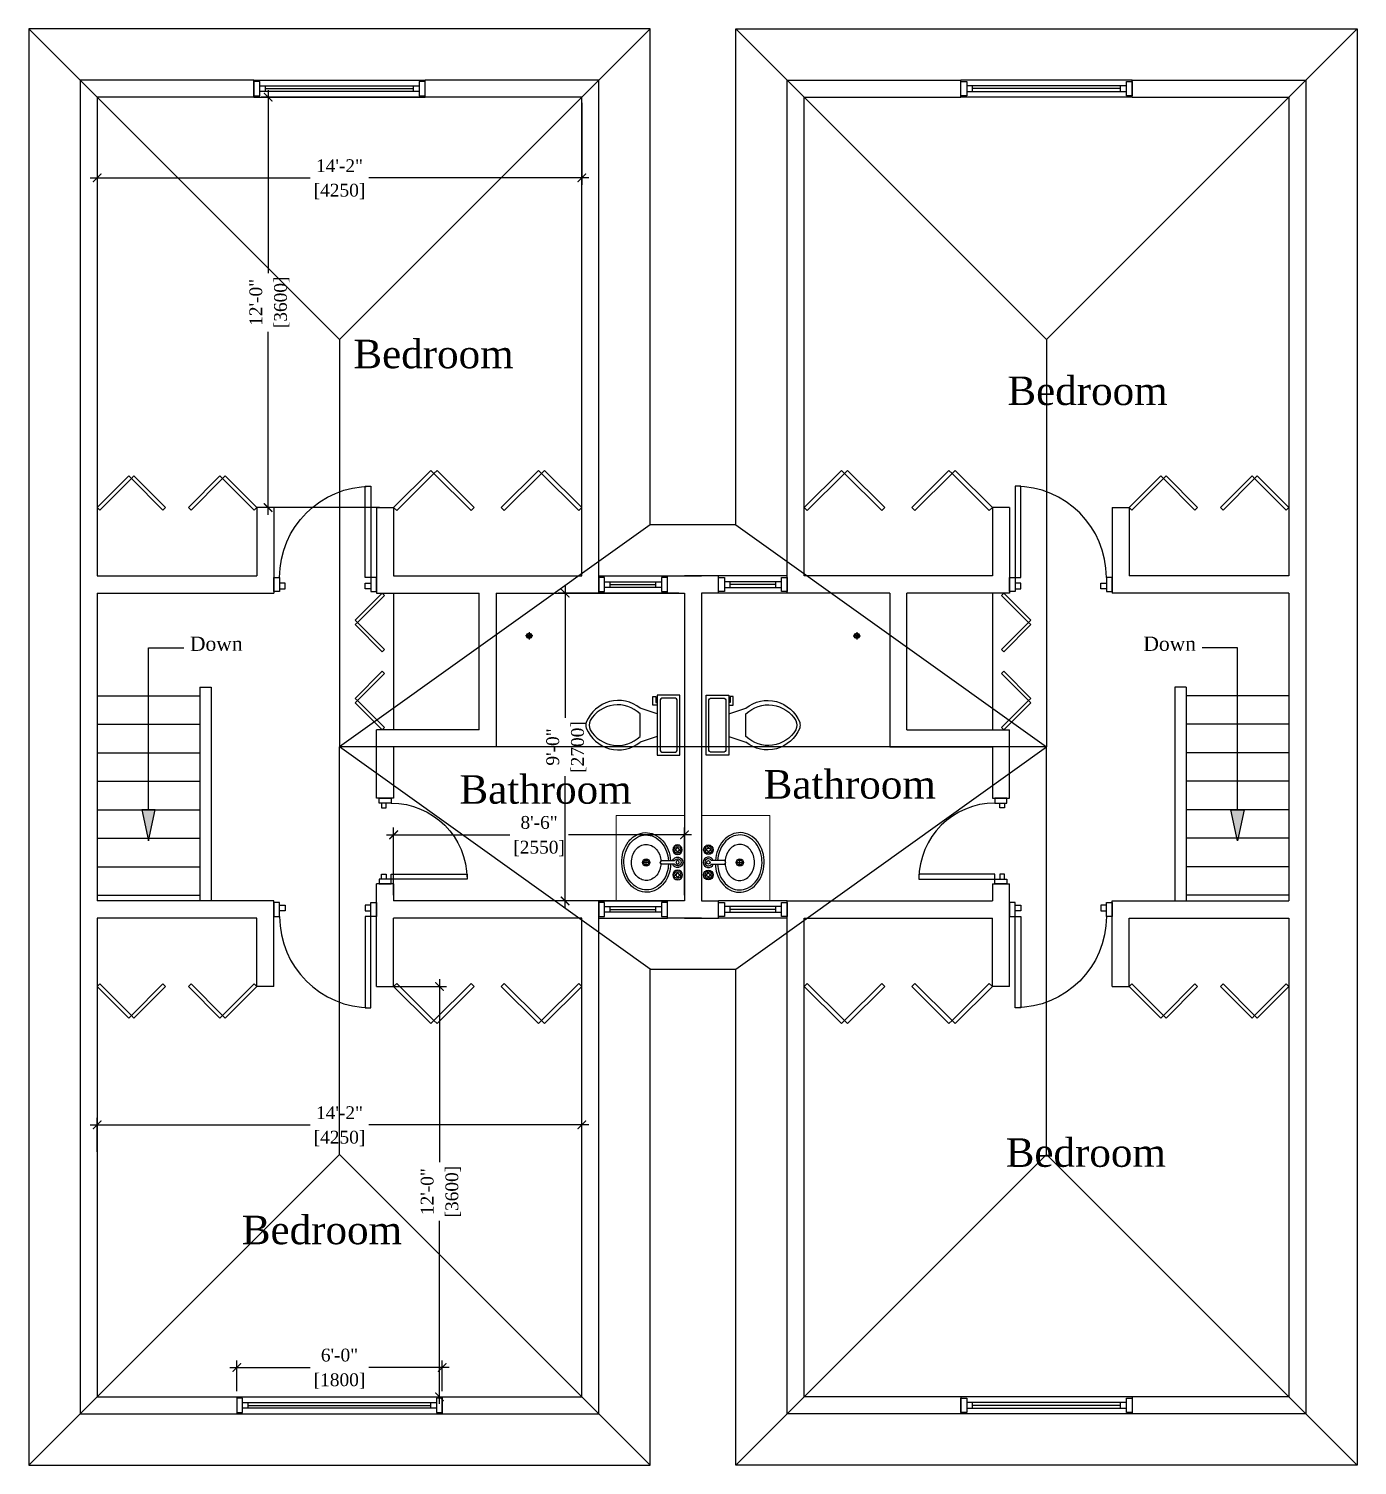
# Model space of a CAD drawing. Header units: inches. Extents: x 8172 to 11619, y -1386 to 1167.
# Drawn here: x 9737 to 10203, y -810 to -306 of the extents above; entities that cross this region are included whole.
import ezdxf

# ---------------------------------------------------------------- set-up
doc = ezdxf.new("R2010")
doc.units = ezdxf.units.IN
doc.header["$LTSCALE"] = 48
doc.header["$MEASUREMENT"] = 0
doc.layers.add('A-Door', color=3, linetype='Continuous', lineweight=13)
doc.layers.add('window', color=3, linetype='Continuous', lineweight=13)
for name, color, linetype in [('A-Flor-Strs', 12, 'Continuous'), ('A-PLUMBING', 6, 'Continuous'), ('Ex-Fittings', 4, 'Continuous')]:
    doc.layers.add(name, color=color, linetype=linetype)
doc.styles.get("Standard").update_dxf_attribs({"font": 'romantic.ttf'})
doc.dimstyles.new('Aec_Arch_I', dxfattribs={"dimtxt": 4.5, "dimasz": 3, "dimexe": 2.5, "dimexo": 2, "dimgap": 2, "dimtad": 0, "dimdec": 0, "dimzin": 3, "dimdsep": 46, "dimlunit": 4, "dimtxsty": 'Standard', "dimblk1": 'ARCHTICK', "dimblk2": 'ARCHTICK', "dimsah": 1, "dimcen": 0.09375, "dimdle": 2.5, "dimclrd": 1, "dimclre": 1, "dimclrt": 256, "dimadec": 0, "dimazin": 0, "dimtfac": 0.75, "dimtdec": 0, "dimtmove": 2, "dimatfit": 3, "dimldrblk": 'ARCHTICK', "dimfxl": 1, "dimfrac": 1, "dimtolj": 1, "dimtzin": 0, "dimlwd": -1, "dimarcsym": 0})

# ---------------------------------------------------------------- blocks, each defined once
blk = doc.blocks.new('Faucet - Bathroom top')
for p, q in [((-4.107, 0.125), (-4.375, 0.125)), ((-3.75, 0.4788), (-3.75, 0.75)), ((-3.5, 0.482), (-3.5, 0.75)), ((-3.1461, 0.125), (-2.875, 0.125)), ((3.143, 0.125), (2.875, 0.125)), ((3.5, 0.4788), (3.5, 0.75)), ((3.75, 0.482), (3.75, 0.75)), ((4.1039, 0.125), (4.375, 0.125)), ((-4.1039, -0.125), (-4.375, -0.125)), ((-3.75, -0.4821), (-3.75, -0.75)), ((-3.5, -0.4789), (-3.5, -0.75)), ((-3.143, -0.125), (-2.875, -0.125)), ((-0.5, -0.8639), (-0.5, -4.5)), ((0.5, -4.5), (0.5, -0.8631)), ((3.1461, -0.125), (2.875, -0.125)), ((3.5, -0.4821), (3.5, -0.75)), ((3.75, -0.4789), (3.75, -0.75)), ((4.107, -0.125), (4.375, -0.125))]:
    blk.add_line(p, q)
for centre, radius in [((-3.625, 0), 1.375), ((-4.625, 0), 0.2795), ((-3.625, 0), 0.5), ((-3.625, 1), 0.2795), ((-2.625, 0), 0.2795), ((0, 0), 0.5), ((3.625, 0), 1.375), ((2.625, 0), 0.2795), ((3.625, 0), 0.5), ((3.625, 1), 0.2795), ((4.625, 0), 0.2795), ((-3.625, -1), 0.2795), ((3.625, -1), 0.2795)]:
    blk.add_circle(centre, radius)
for centre, radius, start, end in [((-3.625, 0), 1, 105.2407, 164.2093), ((-3.625, 0), 1, 16.44125, 74.07887), ((0, 0), 1.5, 289.6514, 250.3603), ((0, 0), 1, 300.3431, 239.7554), ((3.625, 0), 1, 106.12, 164.0884), ((3.625, 0), 1, 16.23422, 73.90469), ((-3.625, 0), 1, 196.2342, 253.9047), ((-3.625, 0), 1, 286.12, 344.0884), ((3.625, 0), 1, 196.4413, 254.0789), ((3.625, 0), 1, 285.2407, 344.2093), ((0, -4.5), 0.5, 180, 0)]:
    blk.add_arc(centre, radius, start, end)
blk = doc.blocks.new('Toilet - top')
for p, q in [((9.5, -6), (9.5, -2)), ((-10, -8.5), (-8, -8.5)), ((-10, -9.5), (-10, -8.5)), ((-7, -9.5), (-10, -9.5)), ((-8, -8.5), (-8, -8)), ((-7, -8), (-7, -9.5)), ((-4, -8), (-6, -14)), ((4, -8), (6, -14)), ((4, -14), (-4, -14))]:
    blk.add_line(p, q)
blk.add_lwpolyline([(10.5, -8), (10.5, 0), (-10.5, 0), (-10.5, -8)], close=True)
for points in [[(-9.5, -2), (-9.5, -6)], [(8.5, -1), (-8.5, -1)], [(-8.5, -7), (8.5, -7)]]:
    blk.add_lwpolyline(points)
for centre, radius, start, end in [((-8.62, -1.88), 0.884, 81.8699, 188.1301), ((8.62, -1.88), 0.884, 351.8699, 98.1301), ((-8.62, -6.12), 0.884, 171.8699, 278.1301), ((8.62, -6.12), 0.884, 261.8699, 8.1301), ((3.52, -21.58), 12.17, 141.4691, 247.9714), ((4.2, -21.82), 11.33, 136.3677, 238.9468), ((-3.52, -21.58), 12.17, 292.0284, 38.5307), ((-4.2, -21.82), 11.33, 301.053, 43.6321), ((0, -27.88), 4, 245.7318, 294.2682), ((0, -29), 4, 254.8605, 285.1395)]:
    blk.add_arc(centre, radius, start, end)
blk = doc.blocks.new('*U44')
at = {"layer": 'A-Door', "color": 3, "linetype": 'Continuous', "lineweight": -3}
for points in [[(2, 5), (4, 5), (4, 37), (2, 37)], [(2, 0), (0, 0), (0, 5), (2, 5)], [(2, 1), (4, 1), (4, 3), (2, 3)], [(34, 1), (32, 1), (32, 3), (34, 3)], [(34, 0), (36, 0), (36, 5), (34, 5)]]:
    blk.add_lwpolyline(points, close=True, dxfattribs=at)
blk.add_arc((2, 5), 32, 0, 90, dxfattribs=at)
blk = doc.blocks.new('_ArchTick')
at = {"color": 0, "linetype": 'ByBlock', "const_width": 0.15}
blk.add_lwpolyline([(-0.5, -0.5), (0.5, 0.5)], dxfattribs=at)
blk = doc.blocks.new('*D45')
at = {"color": 1}
for p, q in [((9821.42, -327.43), (9821.42, -391.64)), ((9821.42, -476.43), (9821.42, -412.22))]:
    blk.add_line(p, q, dxfattribs=at)
at = {"color": 1, "lineweight": -2}
for p, q in [((9929.45, -329.93), (9818.92, -329.93)), ((9860.45, -473.93), (9818.92, -473.93))]:
    blk.add_line(p, q, dxfattribs=at)
at = {"layer": 'DefPoints', "color": 0}
for p in [(9931.45, -329.93), (9821.42, -473.93), (9862.45, -473.93)]:
    blk.add_point(p, dxfattribs=at)
at = {"color": 1, "xscale": 3, "yscale": 3, "zscale": 3}
for p, rotation in [((9821.42, -329.93), 90), ((9821.42, -473.93), 270)]:
    blk.add_blockref('_ArchTick', p, dxfattribs=dict(at, rotation=rotation))
at = {"char_height": 4.5, "attachment_point": 5, "rotation": 90}
for s, insert in [('\\A1;12\'-0"', (9817.12, -401.93)), ('\\A1;[3600]', (9826.2, -401.93))]:
    blk.add_mtext(s, dxfattribs=dict(at, insert=insert))
blk = doc.blocks.new('*D46')
at = {"color": 1, "lineweight": -2}
for p, q in [((9761.45, -331.93), (9761.45, -360.73)), ((9931.45, -331.93), (9931.45, -360.73))]:
    blk.add_line(p, q, dxfattribs=at)
at = {"color": 1}
for p, q in [((9758.95, -358.23), (9836.16, -358.23)), ((9933.95, -358.23), (9856.74, -358.23))]:
    blk.add_line(p, q, dxfattribs=at)
at = {"layer": 'DefPoints', "color": 0}
for p in [(9761.45, -329.93), (9931.45, -329.93), (9761.45, -358.23)]:
    blk.add_point(p, dxfattribs=at)
at = {"color": 1, "xscale": 3, "yscale": 3, "zscale": 3, "rotation": 180}
blk.add_blockref('_ArchTick', (9761.45, -358.23), dxfattribs=at)
at = {"color": 1, "xscale": 3, "yscale": 3, "zscale": 3}
blk.add_blockref('_ArchTick', (9931.45, -358.23), dxfattribs=at)
at = {"char_height": 4.5, "attachment_point": 5}
for s, insert in [('\\A1;14\'-2"', (9846.45, -353.98)), ('\\A1;[4250]', (9846.45, -363.04))]:
    blk.add_mtext(s, dxfattribs=dict(at, insert=insert))
blk = doc.blocks.new('*D47')
at = {"color": 1, "lineweight": -2}
for p, q in [((9965.45, -503.93), (9923.1, -503.93)), ((9965.45, -611.93), (9923.1, -611.93))]:
    blk.add_line(p, q, dxfattribs=at)
at = {"color": 1}
for p, q in [((9925.6, -501.43), (9925.6, -547.64)), ((9925.6, -614.43), (9925.6, -568.22))]:
    blk.add_line(p, q, dxfattribs=at)
at = {"layer": 'DefPoints', "color": 0}
for p in [(9967.45, -503.93), (9925.6, -611.93), (9967.45, -611.93)]:
    blk.add_point(p, dxfattribs=at)
at = {"color": 1, "xscale": 3, "yscale": 3, "zscale": 3}
for p, rotation in [((9925.6, -503.93), 90), ((9925.6, -611.93), 270)]:
    blk.add_blockref('_ArchTick', p, dxfattribs=dict(at, rotation=rotation))
at = {"char_height": 4.5, "attachment_point": 5, "rotation": 90}
for s, insert in [('\\A1;9\'-0"', (9921.27, -557.93)), ('\\A1;[2700]', (9930.37, -557.93))]:
    blk.add_mtext(s, dxfattribs=dict(at, insert=insert))
blk = doc.blocks.new('*D48')
at = {"color": 1}
for p, q in [((9862.95, -588.73), (9906.16, -588.73)), ((9969.95, -588.73), (9926.74, -588.73))]:
    blk.add_line(p, q, dxfattribs=at)
at = {"color": 1, "lineweight": -2}
for p, q in [((9865.45, -609.93), (9865.45, -586.23)), ((9967.45, -609.93), (9967.45, -586.23))]:
    blk.add_line(p, q, dxfattribs=at)
at = {"layer": 'DefPoints', "color": 0}
for p in [(9967.45, -588.73), (9865.45, -611.93), (9967.45, -611.93)]:
    blk.add_point(p, dxfattribs=at)
at = {"color": 1, "xscale": 3, "yscale": 3, "zscale": 3, "rotation": 180}
blk.add_blockref('_ArchTick', (9865.45, -588.73), dxfattribs=at)
at = {"color": 1, "xscale": 3, "yscale": 3, "zscale": 3}
blk.add_blockref('_ArchTick', (9967.45, -588.73), dxfattribs=at)
at = {"char_height": 4.5, "attachment_point": 5}
for s, insert in [('\\A1;8\'-6"', (9916.45, -584.42)), ('\\A1;[2550]', (9916.45, -593.54))]:
    blk.add_mtext(s, dxfattribs=dict(at, insert=insert))
blk = doc.blocks.new('*D49')
at = {"color": 1}
for p, q in [((9881.53, -639.43), (9881.53, -703.64)), ((9881.53, -788.43), (9881.53, -724.22))]:
    blk.add_line(p, q, dxfattribs=at)
at = {"color": 1, "lineweight": -2}
for p, q in [((9864.45, -641.93), (9884.03, -641.93)), ((9864.45, -785.93), (9884.03, -785.93))]:
    blk.add_line(p, q, dxfattribs=at)
at = {"layer": 'DefPoints', "color": 0}
for p in [(9862.45, -641.93), (9862.45, -785.93), (9881.53, -785.93)]:
    blk.add_point(p, dxfattribs=at)
at = {"color": 1, "xscale": 3, "yscale": 3, "zscale": 3}
for p, rotation in [((9881.53, -641.93), 90), ((9881.53, -785.93), 270)]:
    blk.add_blockref('_ArchTick', p, dxfattribs=dict(at, rotation=rotation))
at = {"char_height": 4.5, "attachment_point": 5, "rotation": 90}
for s, insert in [('\\A1;[3600]', (9886.32, -713.93)), ('\\A1;12\'-0"', (9877.23, -713.93))]:
    blk.add_mtext(s, dxfattribs=dict(at, insert=insert))
blk = doc.blocks.new('*D50')
at = {"color": 1}
for p, q in [((9758.95, -690.48), (9836.16, -690.48)), ((9933.95, -690.48), (9856.74, -690.48))]:
    blk.add_line(p, q, dxfattribs=at)
at = {"color": 1, "lineweight": -2}
for p, q in [((9761.45, -699.93), (9761.45, -687.98)), ((9931.45, -699.93), (9931.45, -687.98))]:
    blk.add_line(p, q, dxfattribs=at)
at = {"layer": 'DefPoints', "color": 0}
for p in [(9761.45, -690.48), (9761.45, -701.93), (9931.45, -701.93)]:
    blk.add_point(p, dxfattribs=at)
at = {"color": 1, "xscale": 3, "yscale": 3, "zscale": 3, "rotation": 180}
blk.add_blockref('_ArchTick', (9761.45, -690.48), dxfattribs=at)
at = {"color": 1, "xscale": 3, "yscale": 3, "zscale": 3}
blk.add_blockref('_ArchTick', (9931.45, -690.48), dxfattribs=at)
at = {"char_height": 4.5, "attachment_point": 5}
for s, insert in [('\\A1;14\'-2"', (9846.45, -686.23)), ('\\A1;[4250]', (9846.45, -695.29))]:
    blk.add_mtext(s, dxfattribs=dict(at, insert=insert))
blk = doc.blocks.new('*D57')
at = {"color": 1}
for p, q in [((9807.95, -775.62), (9836.16, -775.62)), ((9884.95, -775.62), (9856.74, -775.62))]:
    blk.add_line(p, q, dxfattribs=at)
at = {"color": 1, "lineweight": -2}
for p, q in [((9810.45, -783.93), (9810.45, -773.12)), ((9882.45, -783.93), (9882.45, -773.12))]:
    blk.add_line(p, q, dxfattribs=at)
at = {"layer": 'DefPoints', "color": 0}
for p in [(9882.45, -775.62), (9810.45, -785.93), (9882.45, -785.93)]:
    blk.add_point(p, dxfattribs=at)
at = {"color": 1, "xscale": 3, "yscale": 3, "zscale": 3, "rotation": 180}
blk.add_blockref('_ArchTick', (9810.45, -775.62), dxfattribs=at)
at = {"color": 1, "xscale": 3, "yscale": 3, "zscale": 3}
blk.add_blockref('_ArchTick', (9882.45, -775.62), dxfattribs=at)
at = {"char_height": 4.5, "attachment_point": 5}
for s, insert in [('\\A1;6\'-0"', (9846.45, -771.3)), ('\\A1;[1800]', (9846.45, -780.39))]:
    blk.add_mtext(s, dxfattribs=dict(at, insert=insert))

msp = doc.modelspace()

# ---------------------------------------------------------------- hatches: boundary and pattern name
for points in [[(9781.78, -579.93), (9777.11, -579.93), (9779.26, -589.93), (9779.63, -589.93)], [(10159.11, -579.93), (10163.78, -579.93), (10161.63, -589.93), (10161.26, -589.93)]]:
    msp.add_hatch(color=256).paths.add_polyline_path(points)

# ---------------------------------------------------------------- linework, layer by layer
at = {"color": 5}
for p, q in [((9737.45, -305.93), (9737.45, -809.93)), ((9955.45, -305.93), (9737.45, -305.93)), ((9737.45, -305.93), (9846.45, -414.93)), ((9955.45, -305.93), (9846.45, -414.93)), ((9955.45, -479.93), (9955.45, -305.93)), ((9985.45, -305.93), (10203.45, -305.93)), ((9985.45, -479.93), (9985.45, -305.93)), ((9985.45, -305.93), (10094.45, -414.93)), ((10203.45, -305.93), (10094.45, -414.93)), ((10203.45, -305.93), (10203.45, -809.93)), ((9846.45, -414.93), (9846.45, -557.93)), ((10094.45, -414.93), (10094.45, -557.93)), ((9955.45, -479.93), (9846.45, -557.93)), ((9985.45, -479.93), (9955.45, -479.93)), ((9985.45, -479.93), (10094.45, -557.93)), ((10094.45, -557.93), (9846.45, -557.93)), ((9846.45, -700.93), (9846.45, -557.93)), ((9955.45, -635.93), (9846.45, -557.93)), ((9985.45, -635.93), (10094.45, -557.93)), ((10094.45, -700.93), (10094.45, -557.93)), ((9955.45, -809.93), (9955.45, -635.93)), ((9955.45, -635.93), (9985.45, -635.93)), ((9985.45, -809.93), (9985.45, -635.93)), ((9737.45, -809.93), (9846.45, -700.93)), ((9955.45, -809.93), (9846.45, -700.93)), ((9985.45, -809.93), (10094.45, -700.93)), ((10203.45, -809.93), (10094.45, -700.93)), ((9737.45, -809.93), (9955.45, -809.93)), ((10203.45, -809.93), (9985.45, -809.93))]:
    msp.add_line(p, q, dxfattribs=at)
for p, q in [((9755.45, -323.93), (9755.45, -503.93)), ((9816.45, -323.93), (9755.45, -323.93)), ((9816.45, -329.93), (9816.45, -323.93)), ((9937.45, -323.93), (9876.45, -323.93)), ((9876.45, -329.93), (9876.45, -323.93)), ((9937.45, -503.93), (9937.45, -323.93)), ((10003.45, -503.93), (10003.45, -323.93)), ((10003.45, -323.93), (10064.45, -323.93)), ((10064.45, -329.93), (10064.45, -323.93)), ((10124.45, -323.93), (10185.45, -323.93)), ((10124.45, -329.93), (10124.45, -323.93)), ((10185.45, -323.93), (10185.45, -503.93)), ((9761.45, -329.93), (9761.45, -497.93)), ((9816.45, -329.93), (9761.45, -329.93)), ((9931.45, -329.93), (9876.45, -329.93)), ((9931.45, -497.93), (9931.45, -329.93)), ((10009.45, -497.93), (10009.45, -329.93)), ((10009.45, -329.93), (10064.45, -329.93)), ((10124.45, -329.93), (10179.45, -329.93)), ((10179.45, -329.93), (10179.45, -497.93)), ((9823.45, -473.93), (9817.45, -473.93)), ((9817.45, -473.93), (9817.45, -497.93)), ((9823.45, -473.93), (9823.45, -503.93)), ((9859.45, -473.93), (9859.45, -503.93)), ((9859.45, -473.93), (9865.45, -473.93)), ((9865.45, -473.93), (9865.45, -497.93)), ((10081.45, -473.93), (10075.45, -473.93)), ((10075.45, -473.93), (10075.45, -497.93)), ((10081.45, -473.93), (10081.45, -503.93)), ((10117.45, -473.93), (10123.45, -473.93)), ((10117.45, -473.93), (10117.45, -503.93)), ((10123.45, -473.93), (10123.45, -497.93)), ((9761.45, -497.93), (9817.45, -497.93)), ((9823.45, -497.93), (9823.45, -503.93)), ((9865.45, -497.93), (9931.45, -497.93)), ((9961.45, -497.93), (9973.45, -497.93)), ((9961.45, -503.93), (9961.45, -497.93)), ((9979.45, -497.93), (9967.45, -497.93)), ((9979.45, -503.93), (9979.45, -497.93)), ((10075.45, -497.93), (10009.45, -497.93)), ((10117.45, -497.93), (10117.45, -503.93)), ((10179.45, -497.93), (10123.45, -497.93)), ((9755.45, -503.93), (9755.45, -611.93)), ((9761.45, -503.93), (9761.45, -611.93)), ((9761.45, -503.93), (9823.45, -503.93)), ((9859.45, -503.93), (9895.45, -503.93)), ((9895.45, -551.93), (9895.45, -503.93)), ((9901.45, -503.93), (9937.45, -503.93)), ((9901.45, -503.93), (9901.45, -557.93)), ((9961.45, -503.93), (9967.45, -503.93)), ((9967.45, -503.93), (9967.45, -611.93)), ((9967.45, -503.93), (9967.45, -611.93)), ((9973.45, -503.93), (9973.45, -611.93)), ((9979.45, -503.93), (9973.45, -503.93)), ((9973.45, -503.93), (9973.45, -611.93)), ((10039.45, -503.93), (10003.45, -503.93)), ((10039.45, -503.93), (10039.45, -557.93)), ((10081.45, -503.93), (10045.45, -503.93)), ((10045.45, -551.93), (10045.45, -503.93)), ((10179.45, -503.93), (10117.45, -503.93)), ((10179.45, -503.93), (10179.45, -611.93)), ((10185.45, -503.93), (10185.45, -611.93)), ((9914.25, -518.93), (9911.7, -518.93)), ((9912.98, -517.66), (9912.98, -520.2)), ((10026.64, -518.93), (10029.19, -518.93)), ((10027.92, -517.66), (10027.92, -520.2)), ((9779.45, -579.93), (9779.45, -523.11)), ((9779.45, -523.11), (9791.9, -523.11)), ((10161.45, -523.11), (10149, -523.11)), ((10161.45, -579.93), (10161.45, -523.11)), ((9797.45, -536.93), (9797.45, -611.93)), ((9797.45, -536.93), (9801.45, -536.93)), ((9801.45, -536.93), (9801.45, -611.93)), ((10143.45, -536.93), (10139.45, -536.93)), ((10139.45, -536.93), (10139.45, -611.93)), ((10143.45, -536.93), (10143.45, -611.93)), ((9859.45, -575.93), (9859.45, -551.93)), ((9895.45, -551.93), (9859.45, -551.93)), ((10045.45, -551.93), (10081.45, -551.93)), ((10081.45, -575.93), (10081.45, -551.93)), ((9901.45, -557.93), (9865.45, -557.93)), ((9865.45, -557.93), (9865.45, -575.93)), ((10039.45, -557.93), (10075.45, -557.93)), ((10075.45, -557.93), (10075.45, -575.93)), ((9865.45, -575.93), (9859.45, -575.93)), ((10075.45, -575.93), (10081.45, -575.93)), ((9859.45, -641.93), (9859.45, -605.93)), ((9865.45, -605.93), (9859.45, -605.93)), ((9865.45, -605.93), (9865.45, -611.93)), ((10075.45, -605.93), (10081.45, -605.93)), ((10075.45, -605.93), (10075.45, -611.93)), ((10081.45, -641.93), (10081.45, -605.93)), ((9755.45, -611.93), (9755.45, -791.93)), ((9823.45, -611.93), (9761.45, -611.93)), ((9823.45, -641.93), (9823.45, -611.93)), ((9937.45, -611.93), (9865.45, -611.93)), ((9937.45, -791.93), (9937.45, -611.93)), ((9967.45, -611.93), (9961.45, -611.93)), ((9961.45, -617.93), (9961.45, -611.93)), ((9961.45, -617.93), (9961.45, -611.93)), ((9973.45, -611.93), (9979.45, -611.93)), ((9979.45, -617.93), (9979.45, -611.93)), ((9979.45, -617.93), (9979.45, -611.93)), ((10003.45, -791.93), (10003.45, -611.93)), ((10003.45, -611.93), (10075.45, -611.93)), ((10117.45, -611.93), (10179.45, -611.93)), ((10117.45, -641.93), (10117.45, -611.93)), ((10185.45, -611.93), (10185.45, -791.93)), ((9761.45, -617.93), (9761.45, -785.93)), ((9817.45, -617.93), (9761.45, -617.93)), ((9817.45, -641.93), (9817.45, -617.93)), ((9865.45, -641.93), (9865.45, -617.93)), ((9931.45, -617.93), (9865.45, -617.93)), ((9931.45, -785.93), (9931.45, -617.93)), ((9973.45, -617.93), (9961.45, -617.93)), ((9967.45, -617.93), (9979.45, -617.93)), ((10009.45, -785.93), (10009.45, -617.93)), ((10009.45, -617.93), (10075.45, -617.93)), ((10075.45, -641.93), (10075.45, -617.93)), ((10123.45, -617.93), (10179.45, -617.93)), ((10123.45, -641.93), (10123.45, -617.93)), ((10179.45, -617.93), (10179.45, -785.93)), ((9823.45, -641.93), (9817.45, -641.93)), ((9859.45, -641.93), (9865.45, -641.93)), ((10081.45, -641.93), (10075.45, -641.93)), ((10117.45, -641.93), (10123.45, -641.93)), ((9761.45, -785.93), (9810.45, -785.93)), ((9810.45, -785.93), (9810.45, -791.93)), ((9882.45, -785.93), (9882.45, -791.93)), ((9882.45, -785.93), (9931.45, -785.93)), ((10064.45, -785.93), (10009.45, -785.93)), ((10064.45, -785.93), (10064.45, -791.93)), ((10179.45, -785.93), (10124.45, -785.93)), ((10124.45, -785.93), (10124.45, -791.93)), ((9755.45, -791.93), (9810.45, -791.93)), ((9882.45, -791.93), (9937.45, -791.93)), ((10064.45, -791.93), (10003.45, -791.93)), ((10185.45, -791.93), (10124.45, -791.93))]:
    msp.add_line(p, q)
at = {"color": 8}
for p, q in [((9865.45, -503.93), (9865.45, -551.93)), ((10075.45, -503.93), (10075.45, -551.93))]:
    msp.add_line(p, q, dxfattribs=at)
at = {"color": 3, "lineweight": 0}
for p, q in [((9943.45, -581.93), (9943.45, -611.93)), ((9943.45, -581.93), (9967.45, -581.93)), ((9997.45, -581.93), (9973.45, -581.93)), ((9997.45, -581.93), (9997.45, -611.93))]:
    msp.add_line(p, q, dxfattribs=at)
for points in [[(9779.45, -590.8), (9781.78, -579.93), (9777.11, -579.93)], [(10161.45, -590.8), (10159.11, -579.93), (10163.78, -579.93)]]:
    msp.add_lwpolyline(points, close=True)
for centre, radius in [((9912.98, -518.93), 0.939), ((9912.98, -518.93), 0.527), ((10027.92, -518.93), 0.939), ((10027.92, -518.93), 0.527)]:
    msp.add_circle(centre, radius)
at = {"layer": 'A-Door'}
for points in [[(9772.53, -462.85), (9761.45, -473.93), (9762.37, -474.85), (9773.44, -463.77)], [(9774.36, -462.85), (9785.44, -473.93), (9784.52, -474.85), (9773.44, -463.77)], [(9804.53, -462.85), (9793.45, -473.93), (9794.37, -474.85), (9805.45, -463.77)], [(9806.37, -462.85), (9817.45, -473.93), (9816.53, -474.85), (9805.45, -463.77)], [(9878.5, -460.87), (9865.45, -473.93), (9866.53, -475.01), (9879.59, -461.96)], [(9880.67, -460.87), (9893.73, -473.93), (9892.64, -475.01), (9879.59, -461.96)], [(9916.22, -460.87), (9903.17, -473.93), (9904.25, -475.01), (9917.31, -461.96)], [(9918.39, -460.87), (9931.45, -473.93), (9930.36, -475.01), (9917.31, -461.96)], [(10022.5, -460.87), (10009.45, -473.93), (10010.53, -475.01), (10023.59, -461.96)], [(10024.67, -460.87), (10037.73, -473.93), (10036.64, -475.01), (10023.59, -461.96)], [(10060.22, -460.87), (10047.17, -473.93), (10048.25, -475.01), (10061.31, -461.96)], [(10062.39, -460.87), (10075.45, -473.93), (10074.36, -475.01), (10061.31, -461.96)], [(10134.53, -462.85), (10123.45, -473.93), (10124.37, -474.85), (10135.44, -463.77)], [(10136.36, -462.85), (10147.44, -473.93), (10146.52, -474.85), (10135.44, -463.77)], [(10166.53, -462.85), (10155.45, -473.93), (10156.37, -474.85), (10167.45, -463.77)], [(10168.37, -462.85), (10179.45, -473.93), (10178.53, -474.85), (10167.45, -463.77)], [(9851.95, -513.43), (9861.45, -503.93), (9862.23, -504.72), (9852.74, -514.21)], [(10088.94, -513.43), (10079.45, -503.93), (10078.66, -504.72), (10088.16, -514.21)], [(9851.95, -515), (9861.45, -524.5), (9862.23, -523.71), (9852.74, -514.21)], [(10088.94, -515), (10079.45, -524.5), (10078.66, -523.71), (10088.16, -514.21)], [(9851.95, -540.86), (9861.45, -531.36), (9862.23, -532.15), (9852.74, -541.65)], [(10088.94, -540.86), (10079.45, -531.36), (10078.66, -532.15), (10088.16, -541.65)], [(9851.95, -542.43), (9861.45, -551.93), (9862.23, -551.14), (9852.74, -541.65)], [(10088.94, -542.43), (10079.45, -551.93), (10078.66, -551.14), (10088.16, -541.65)], [(9772.53, -653.01), (9761.45, -641.93), (9762.37, -641.01), (9773.44, -652.09)], [(9774.36, -653.01), (9785.44, -641.93), (9784.52, -641.01), (9773.44, -652.09)], [(9804.53, -653.01), (9793.45, -641.93), (9794.37, -641.01), (9805.45, -652.09)], [(9806.37, -653.01), (9817.45, -641.93), (9816.53, -641.01), (9805.45, -652.09)], [(9878.5, -654.99), (9865.45, -641.93), (9866.53, -640.85), (9879.59, -653.9)], [(9880.67, -654.99), (9893.73, -641.93), (9892.64, -640.85), (9879.59, -653.9)], [(9916.22, -654.99), (9903.17, -641.93), (9904.25, -640.85), (9917.31, -653.9)], [(9918.39, -654.99), (9931.45, -641.93), (9930.36, -640.85), (9917.31, -653.9)], [(10022.5, -654.99), (10009.45, -641.93), (10010.53, -640.85), (10023.59, -653.9)], [(10024.67, -654.99), (10037.73, -641.93), (10036.64, -640.85), (10023.59, -653.9)], [(10060.22, -654.99), (10047.17, -641.93), (10048.25, -640.85), (10061.31, -653.9)], [(10062.39, -654.99), (10075.45, -641.93), (10074.36, -640.85), (10061.31, -653.9)], [(10134.53, -653.01), (10123.45, -641.93), (10124.37, -641.01), (10135.44, -652.09)], [(10136.36, -653.01), (10147.44, -641.93), (10146.52, -641.01), (10135.44, -652.09)], [(10166.53, -653.01), (10155.45, -641.93), (10156.37, -641.01), (10167.45, -652.09)], [(10168.37, -653.01), (10179.45, -641.93), (10178.53, -641.01), (10167.45, -652.09)]]:
    msp.add_lwpolyline(points, close=True, dxfattribs=at)
at = {"layer": 'A-Flor-Strs', "color": 6}
for p, q in [((9761.45, -539.93), (9797.45, -539.93)), ((10179.45, -539.93), (10143.45, -539.93)), ((9761.45, -549.93), (9797.45, -549.93)), ((10179.45, -549.93), (10143.45, -549.93)), ((9761.45, -559.93), (9797.45, -559.93)), ((10179.45, -559.93), (10143.45, -559.93)), ((9761.45, -569.93), (9797.45, -569.93)), ((10179.45, -569.93), (10143.45, -569.93)), ((9761.45, -579.93), (9797.45, -579.93)), ((10179.45, -579.93), (10143.45, -579.93)), ((9761.45, -589.93), (9797.45, -589.93)), ((10179.45, -589.93), (10143.45, -589.93)), ((9761.45, -599.93), (9797.45, -599.93)), ((10179.45, -599.93), (10143.45, -599.93)), ((9761.45, -609.93), (9797.45, -609.93)), ((10179.45, -609.93), (10143.45, -609.93))]:
    msp.add_line(p, q, dxfattribs=at)
at = {"layer": 'Ex-Fittings'}
for p, q in [((9954.89, -598.43), (9953.19, -598.44)), ((9954.04, -599.29), (9954.04, -597.58)), ((9986, -598.43), (9987.71, -598.44)), ((9986.85, -599.29), (9986.86, -597.58))]:
    msp.add_line(p, q, dxfattribs=at)
for points in [[(9962.6, -599.02, -0.064433), (9962.07, -602.24, -0.090016), (9960.35, -605.61, -0.104469), (9957.57, -608.01, -0.117634), (9954.41, -608.88, -0.117634), (9951.2, -608.24, -0.104469), (9948.25, -606.04, -0.090016), (9946.3, -602.8, -0.08192), (9945.48, -598.73, -0.08192), (9946.01, -594.62, -0.090016), (9947.73, -591.26, -0.104469), (9950.52, -588.85, -0.117634), (9953.67, -587.98, -0.117634), (9956.88, -588.63, -0.104469), (9959.83, -590.83, -0.090016), (9961.78, -594.07, -0.075306), (9962.58, -597.8, -0.075306)], [(9961.85, -599.02, -0.06591), (9961.31, -602.09, -0.089562), (9959.68, -605.16, -0.104678), (9957.1, -607.33, -0.118622), (9954.2, -608.07, -0.118622), (9951.29, -607.43, -0.104678), (9948.63, -605.34, -0.089562), (9946.9, -602.33, -0.081185), (9946.22, -598.57, -0.081185), (9946.77, -594.78, -0.089562), (9948.4, -591.71, -0.104678), (9950.98, -589.54, -0.118622), (9953.88, -588.79, -0.118622), (9956.79, -589.44, -0.104678), (9959.45, -591.52, -0.089562), (9961.18, -594.54, -0.070574), (9961.84, -597.8, -0.070574)], [(9978.3, -599.02, 0.064433), (9978.83, -602.24, 0.090016), (9980.54, -605.61, 0.104469), (9983.33, -608.01, 0.117634), (9986.49, -608.88, 0.117634), (9989.7, -608.24, 0.104469), (9992.64, -606.04, 0.090016), (9994.59, -602.8, 0.08192), (9995.41, -598.73, 0.08192), (9994.88, -594.62, 0.090016), (9993.16, -591.26, 0.104469), (9990.38, -588.85, 0.117634), (9987.22, -587.98, 0.117634), (9984.01, -588.63, 0.104469), (9981.06, -590.83, 0.090016), (9979.12, -594.07, 0.075306), (9978.31, -597.8, 0.075306)], [(9979.05, -599.02, 0.06591), (9979.59, -602.09, 0.089562), (9981.21, -605.16, 0.104678), (9983.8, -607.33, 0.118622), (9986.69, -608.07, 0.118622), (9989.61, -607.43, 0.104678), (9992.27, -605.34, 0.089562), (9993.99, -602.33, 0.081185), (9994.67, -598.57, 0.081185), (9994.12, -594.78, 0.089562), (9992.5, -591.71, 0.104678), (9989.91, -589.54, 0.118622), (9987.02, -588.79, 0.118622), (9984.1, -589.44, 0.104678), (9981.44, -591.52, 0.089562), (9979.72, -594.54, 0.070574), (9979.06, -597.8, 0.070574)], [(9959.19, -598.91, -0.063793), (9958.83, -600.85, -0.089718), (9957.75, -602.86, -0.104607), (9956.04, -604.29, -0.118283), (9954.13, -604.77, -0.118283), (9952.21, -604.34, -0.104607), (9950.46, -602.97, -0.089718), (9949.32, -600.98, -0.081436), (9948.88, -598.51, -0.081436), (9949.25, -596.02, -0.089718), (9950.33, -594, -0.104607), (9952.04, -592.58, -0.118283), (9953.95, -592.09, -0.118283), (9955.87, -592.53, -0.104607), (9957.62, -593.9, -0.089718), (9958.76, -595.88, -0.067602), (9959.18, -597.93, -0.067602)], [(9981.71, -598.91, 0.063793), (9982.07, -600.85, 0.089718), (9983.14, -602.86, 0.104607), (9984.85, -604.29, 0.118283), (9986.76, -604.77, 0.118283), (9988.69, -604.34, 0.104607), (9990.44, -602.97, 0.089718), (9991.57, -600.98, 0.081436), (9992.01, -598.51, 0.081436), (9991.64, -596.02, 0.089718), (9990.56, -594, 0.104607), (9988.85, -592.58, 0.118283), (9986.94, -592.09, 0.118283), (9985.02, -592.53, 0.104607), (9983.27, -593.9, 0.089718), (9982.14, -595.88, 0.067602), (9981.71, -597.93, 0.067602)]]:
    msp.add_lwpolyline(points, format="xyb", dxfattribs=at)
for centre, radius in [((9954.04, -598.43), 1.28), ((9954.04, -598.43), 0.854), ((9986.85, -598.43), 1.28), ((9986.85, -598.43), 0.854)]:
    msp.add_circle(centre, radius, dxfattribs=at)
at = {"layer": 'window', "color": 3, "linetype": 'Continuous', "lineweight": -3}
for p, q in [((9816.45, -323.93), (9876.45, -323.93)), ((9820.45, -327.93), (9820.45, -325.93)), ((9820.45, -326.93), (9872.45, -326.93)), ((9872.45, -327.93), (9872.45, -325.93)), ((10124.45, -323.93), (10064.45, -323.93)), ((10068.45, -327.93), (10068.45, -325.93)), ((10120.45, -326.93), (10068.45, -326.93)), ((10120.45, -327.93), (10120.45, -325.93)), ((9816.45, -329.93), (9876.45, -329.93)), ((10124.45, -329.93), (10064.45, -329.93)), ((9937.45, -497.93), (9961.45, -497.93)), ((10003.45, -497.93), (9979.45, -497.93)), ((9937.45, -503.93), (9961.45, -503.93)), ((9941.45, -501.93), (9941.45, -499.93)), ((9941.45, -500.93), (9957.45, -500.93)), ((9957.45, -501.93), (9957.45, -499.93)), ((10003.45, -503.93), (9979.45, -503.93)), ((9983.45, -501.93), (9983.45, -499.93)), ((9999.45, -500.93), (9983.45, -500.93)), ((9999.45, -501.93), (9999.45, -499.93)), ((9937.45, -611.93), (9961.45, -611.93)), ((9941.45, -615.93), (9941.45, -613.93)), ((9957.45, -615.93), (9957.45, -613.93)), ((10003.45, -611.93), (9979.45, -611.93)), ((9983.45, -615.93), (9983.45, -613.93)), ((9999.45, -615.93), (9999.45, -613.93)), ((9937.45, -617.93), (9961.45, -617.93)), ((9941.45, -614.93), (9957.45, -614.93)), ((10003.45, -617.93), (9979.45, -617.93)), ((9999.45, -614.93), (9983.45, -614.93)), ((9810.45, -785.93), (9882.45, -785.93)), ((10124.45, -785.93), (10064.45, -785.93)), ((9814.45, -789.93), (9814.45, -787.93)), ((9814.45, -788.93), (9878.45, -788.93)), ((9878.45, -789.93), (9878.45, -787.93)), ((10068.45, -789.93), (10068.45, -787.93)), ((10120.45, -788.93), (10068.45, -788.93)), ((10120.45, -789.93), (10120.45, -787.93)), ((9810.45, -791.93), (9882.45, -791.93)), ((10124.45, -791.93), (10064.45, -791.93))]:
    msp.add_line(p, q, dxfattribs=at)
for points in [[(9818.45, -324.43), (9816.45, -324.43), (9816.45, -329.43), (9818.45, -329.43)], [(9818.45, -327.93), (9818.45, -325.93), (9874.45, -325.93), (9874.45, -327.93)], [(9876.45, -324.43), (9874.45, -324.43), (9874.45, -329.43), (9876.45, -329.43)], [(10064.45, -324.43), (10066.45, -324.43), (10066.45, -329.43), (10064.45, -329.43)], [(10122.45, -327.93), (10122.45, -325.93), (10066.45, -325.93), (10066.45, -327.93)], [(10122.45, -324.43), (10124.45, -324.43), (10124.45, -329.43), (10122.45, -329.43)], [(9939.45, -498.43), (9937.45, -498.43), (9937.45, -503.43), (9939.45, -503.43)], [(9961.45, -498.43), (9959.45, -498.43), (9959.45, -503.43), (9961.45, -503.43)], [(9979.45, -498.43), (9981.45, -498.43), (9981.45, -503.43), (9979.45, -503.43)], [(10001.45, -498.43), (10003.45, -498.43), (10003.45, -503.43), (10001.45, -503.43)], [(9939.45, -501.93), (9939.45, -499.93), (9959.45, -499.93), (9959.45, -501.93)], [(10001.45, -501.93), (10001.45, -499.93), (9981.45, -499.93), (9981.45, -501.93)], [(9939.45, -612.43), (9937.45, -612.43), (9937.45, -617.43), (9939.45, -617.43)], [(9939.45, -615.93), (9939.45, -613.93), (9959.45, -613.93), (9959.45, -615.93)], [(9961.45, -612.43), (9959.45, -612.43), (9959.45, -617.43), (9961.45, -617.43)], [(9979.45, -612.43), (9981.45, -612.43), (9981.45, -617.43), (9979.45, -617.43)], [(10001.45, -615.93), (10001.45, -613.93), (9981.45, -613.93), (9981.45, -615.93)], [(10001.45, -612.43), (10003.45, -612.43), (10003.45, -617.43), (10001.45, -617.43)], [(9812.45, -786.43), (9810.45, -786.43), (9810.45, -791.43), (9812.45, -791.43)], [(9812.45, -789.93), (9812.45, -787.93), (9880.45, -787.93), (9880.45, -789.93)], [(9882.45, -786.43), (9880.45, -786.43), (9880.45, -791.43), (9882.45, -791.43)], [(10064.45, -786.43), (10066.45, -786.43), (10066.45, -791.43), (10064.45, -791.43)], [(10122.45, -789.93), (10122.45, -787.93), (10066.45, -787.93), (10066.45, -789.93)], [(10122.45, -786.43), (10124.45, -786.43), (10124.45, -791.43), (10122.45, -791.43)]]:
    msp.add_lwpolyline(points, close=True, dxfattribs=at)

# ---------------------------------------------------------------- block references
at = {"layer": 'A-Door', "color": 3, "linetype": 'Continuous', "lineweight": -3, "xscale": -1}
msp.add_blockref('*U44', (9859.45, -503.43), dxfattribs=at)
at = {"layer": 'A-Door', "color": 3, "linetype": 'Continuous', "lineweight": -3}
msp.add_blockref('*U44', (10081.45, -503.43), dxfattribs=at)
at = {"layer": 'A-Door', "color": 3, "linetype": 'Continuous', "lineweight": -3, "yscale": 0.8333333333333334, "zscale": 0.8333333333333334}
for p, xscale, rotation in [((9860.36, -605.93), -0.8333333333333334, 270), ((10080.53, -605.93), 0.8333333333333334, 90.00000000000001)]:
    msp.add_blockref('*U44', p, dxfattribs=dict(at, xscale=xscale, rotation=rotation))
at = {"layer": 'A-Door', "color": 3, "linetype": 'Continuous', "lineweight": -3, "rotation": 180}
msp.add_blockref('*U44', (9859.45, -612.43), dxfattribs=at)
at = {"layer": 'A-Door', "color": 3, "linetype": 'Continuous', "lineweight": -3, "xscale": -1, "rotation": 180}
msp.add_blockref('*U44', (10081.45, -612.43), dxfattribs=at)
at = {"layer": 'A-PLUMBING', "rotation": 270}
msp.add_blockref('Toilet - top', (9965.88, -550.27), dxfattribs=at)
at = {"layer": 'A-PLUMBING', "xscale": -1, "rotation": 90}
msp.add_blockref('Toilet - top', (9975.01, -550.27), dxfattribs=at)
at = {"layer": 'Ex-Fittings', "yscale": 1.220474881894461, "zscale": 1.220474881894648}
for p, xscale, rotation in [((9965.04, -598.4), -1.220474881897178, 270.1692424871851), ((9975.85, -598.4), 1.220474881897178, 89.83075751281493)]:
    msp.add_blockref('Faucet - Bathroom top', p, dxfattribs=dict(at, xscale=xscale, rotation=rotation))

# ---------------------------------------------------------------- texts
for s, insert, char_height, attachment_point in [('Bedroom', (9907.53, -415.04), 10, 3), ('Bedroom', (10136.94, -427.95), 10, 3), ('Down', (9794, -519.19), 5, 1), ('Down', (10146.89, -519.19), 5, 3), ('Bathroom', (9948.93, -567.82), 10, 3), ('Bathroom', (10055.63, -566.03), 10, 3), ('Bedroom', (10136.33, -695.22), 10, 3), ('Bedroom', (9868.4, -722.37), 10, 3)]:
    msp.add_mtext_dynamic_manual_height_columns(s, width=81.687, gutter_width=1, heights=[0], dxfattribs=dict(insert=insert, char_height=char_height, attachment_point=attachment_point))

# ---------------------------------------------------------------- dimensions: what is measured, and where the dimension line sits
for base, p1, p2, picture, middle in [((9821.42, -473.93), (9931.45, -329.93), (9862.45, -473.93), '*D45', (9821.42, -401.93)), ((9925.6, -611.93), (9967.45, -503.93), (9967.45, -611.93), '*D47', (9925.6, -557.93)), ((9881.53, -785.93), (9862.45, -641.93), (9862.45, -785.93), '*D49', (9881.53, -713.93))]:
    dim = msp.add_linear_dim(base=base, p1=p1, p2=p2, angle=90, dimstyle='Aec_Arch_I', override={"dimpost": '\\X'})
    dim.commit()
    dim.dimension.update_dxf_attribs({"geometry": picture, "text_midpoint": middle})
for base, p1, p2, picture, middle in [((9761.45, -358.23), (9931.45, -329.93), (9761.45, -329.93), '*D46', (9846.45, -358.23)), ((9967.45, -588.73), (9865.45, -611.93), (9967.45, -611.93), '*D48', (9916.45, -588.73)), ((9761.45, -690.48), (9931.45, -701.93), (9761.45, -701.93), '*D50', (9846.45, -690.48)), ((9882.45, -775.62), (9810.45, -785.93), (9882.45, -785.93), '*D57', (9846.45, -775.62))]:
    dim = msp.add_linear_dim(base=base, p1=p1, p2=p2, dimstyle='Aec_Arch_I', override={"dimpost": '\\X'})
    dim.commit()
    dim.dimension.update_dxf_attribs({"geometry": picture, "text_midpoint": middle})

doc.saveas('drawing.dxf')
